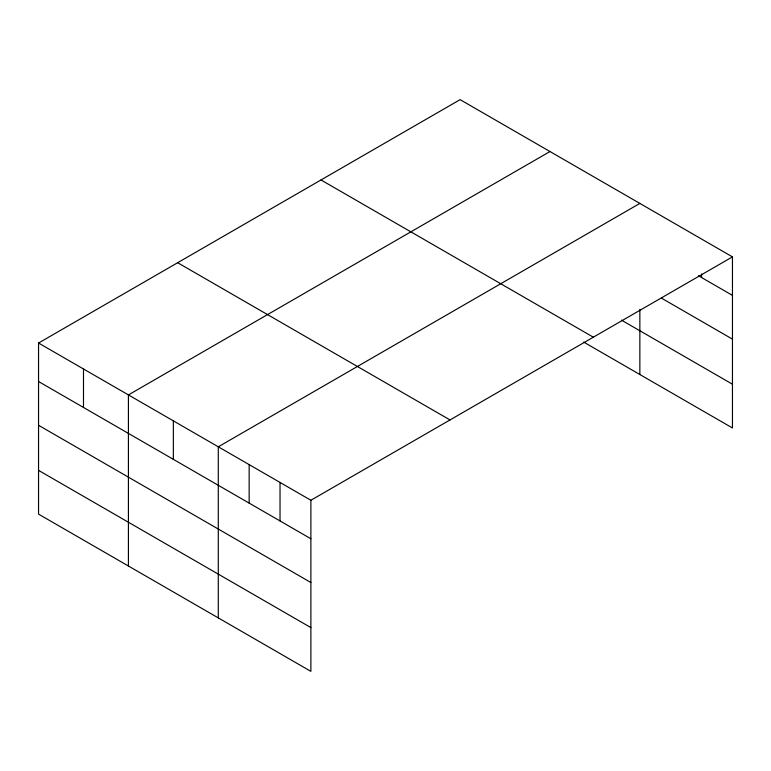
<?xml version="1.0" encoding="UTF-8"?>
<svg xmlns="http://www.w3.org/2000/svg" width="771" height="771" viewBox="0 0 771 771"><rect width="100%" height="100%" fill="white"/><g stroke="black" fill="none" stroke-linecap="round" stroke-linejoin="round"><path stroke-width="1.16" d="M732.45 256.878L460.114 99.642L38.55 343.028L38.55 514.122L310.886 671.358L310.886 500.263L732.45 256.878L732.45 427.972L583.686 342.083M549.983 151.53L128.42 394.916L128.42 566.01M639.853 203.419L218.289 446.804L218.289 617.899M698.497 275.767L732.45 295.37M661.46 298.136L732.45 339.124M621.474 320.138L732.45 384.209M320.996 179.961L593.333 337.197M177.667 262.718L450.004 419.944M38.55 343.028L310.886 500.263M38.55 381.52L310.886 538.756M38.55 425.284L310.886 582.51M38.55 470.368L310.886 627.594M701.581 273.936L701.581 277.55M639.853 309.393L639.853 374.513M280.027 482.444L280.027 520.936M249.158 464.624L249.158 503.116M173.359 420.86L173.359 459.352M83.49 368.972L83.49 407.464"/></g></svg>
